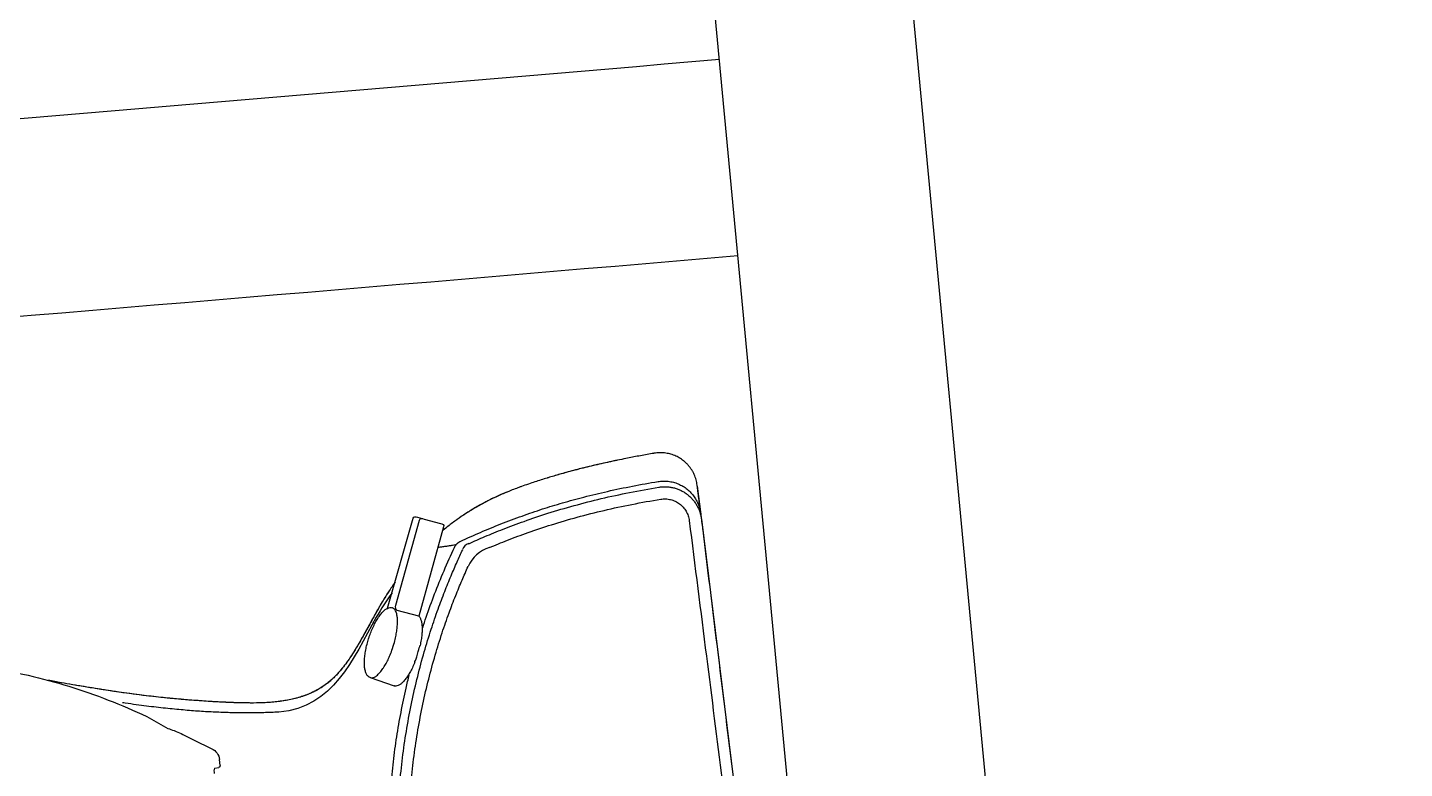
# Model space of a CAD drawing. Header units: inches. Extents: x -506 to 775, y 0 to 7618.
# Drawn here: x 110.34 to 138.25, y 242.02 to 257.05 of the extents above; entities that cross this region are included whole.
import ezdxf

# ---------------------------------------------------------------- set-up
doc = ezdxf.new("R2010")
doc.units = ezdxf.units.IN
doc.header["$MEASUREMENT"] = 0
doc.layers.add('appliance', color=7, linetype='Continuous')
doc.styles.get("Standard").update_dxf_attribs({"font": 'arial.ttf'})

# ---------------------------------------------------------------- blocks, each defined once
blk = doc.blocks.new('A$C528554C7')
at = {"ltscale": 4}
for p, q in [((0.88, 1.442), (0.88, 17.409)), ((11.168, 5.217), (11.168, 5.095)), ((11.294, 5.257), (11.199, 5.25)), ((11.412, 4.782), (11.298, 4.856)), ((11.529, 4.707), (11.412, 4.782)), ((11.706, 4.59), (11.529, 4.707)), ((11.847, 4.495), (11.706, 4.59)), ((12.01, 4.399), (11.972, 4.419)), ((12.527, 4.046), (12.132, 4.339)), ((7.935, 3.814), (7.471, 4.041)), ((6.801, 2.701), (7.225, 2.534)), ((0.88, 0.77), (0.88, 1.345))]:
    blk.add_line(p, q, dxfattribs=at)
for centre, radius, start, end in [((5.104, 2.162), 0.679, 279.3099, 329.8589), ((5.602, 1.527), 0.167, 276.7607, 339.0082)]:
    blk.add_arc(centre, radius, start, end, dxfattribs=at)
for points, knots in [([(0.88, 1.345), (0.88, 1.356), (0.88, 1.366), (0.88, 1.377), (0.88, 1.388), (0.88, 1.399), (0.88, 1.409), (0.88, 1.42), (0.88, 1.431), (0.88, 1.442), (0.88, 2.367), (0.88, 3.292), (0.88, 4.217), (0.88, 5.065), (0.88, 5.913), (0.88, 6.762), (0.88, 7.649), (0.88, 8.538), (0.88, 9.426)], [0, 0, 0, 0, 1, 1, 1, 2, 2, 2, 3, 3, 3, 4, 4, 4, 5, 5, 5, 6, 6, 6, 6]), ([(1.128, 1.441), (1.125, 2.366), (1.122, 3.291), (1.118, 4.216), (1.114, 5.064), (1.11, 5.912), (1.107, 6.761), (1.103, 7.649), (1.101, 8.537), (1.101, 9.426)], [0, 0, 0, 0, 1, 1, 1, 2, 2, 2, 3, 3, 3, 3]), ([(7.725, 9.426), (7.725, 9.225), (7.722, 9.024), (7.715, 8.823), (7.708, 8.627), (7.698, 8.431), (7.685, 8.236), (7.672, 8.044), (7.655, 7.853), (7.635, 7.662), (7.615, 7.475), (7.592, 7.289), (7.566, 7.103), (7.54, 6.921), (7.511, 6.738), (7.478, 6.556), (7.446, 6.377), (7.41, 6.199), (7.371, 6.021), (7.333, 5.846), (7.291, 5.672), (7.246, 5.498), (7.202, 5.326), (7.154, 5.156), (7.103, 4.987), (7.052, 4.818), (6.998, 4.649), (6.941, 4.482), (6.884, 4.317), (6.824, 4.152), (6.761, 3.99), (6.701, 3.833), (6.637, 3.677), (6.571, 3.523), (6.508, 3.378), (6.443, 3.234), (6.376, 3.091), (6.315, 2.962), (6.252, 2.835), (6.188, 2.709), (6.13, 2.597), (6.072, 2.487), (6.012, 2.376), (5.958, 2.277), (5.902, 2.179), (5.846, 2.081), (5.795, 1.994), (5.744, 1.907), (5.691, 1.821)], [0, 0, 0, 0, 1, 1, 1, 2, 2, 2, 3, 3, 3, 4, 4, 4, 5, 5, 5, 6, 6, 6, 7, 7, 7, 8, 8, 8, 9, 9, 9, 10, 10, 10, 11, 11, 11, 12, 12, 12, 13, 13, 13, 14, 14, 14, 15, 15, 15, 16, 16, 16, 16]), ([(7.945, 9.426), (7.945, 9.222), (7.942, 9.019), (7.935, 8.816), (7.928, 8.618), (7.918, 8.419), (7.905, 8.221), (7.891, 8.027), (7.875, 7.833), (7.855, 7.64), (7.835, 7.45), (7.812, 7.261), (7.786, 7.073), (7.76, 6.887), (7.73, 6.703), (7.697, 6.518), (7.665, 6.336), (7.629, 6.155), (7.59, 5.974), (7.552, 5.796), (7.51, 5.619), (7.465, 5.442), (7.42, 5.269), (7.372, 5.095), (7.321, 4.923), (7.27, 4.75), (7.215, 4.579), (7.157, 4.409), (7.1, 4.241), (7.04, 4.074), (6.976, 3.908), (6.915, 3.748), (6.851, 3.589), (6.784, 3.432), (6.721, 3.285), (6.656, 3.138), (6.588, 2.993), (6.527, 2.862), (6.464, 2.732), (6.399, 2.604), (6.341, 2.489), (6.282, 2.377), (6.221, 2.265), (6.167, 2.164), (6.111, 2.063), (6.054, 1.964), (6.003, 1.875), (5.952, 1.787), (5.899, 1.699), (5.852, 1.621), (5.805, 1.544), (5.757, 1.468)], [0, 0, 0, 0, 1, 1, 1, 2, 2, 2, 3, 3, 3, 4, 4, 4, 5, 5, 5, 6, 6, 6, 7, 7, 7, 8, 8, 8, 9, 9, 9, 10, 10, 10, 11, 11, 11, 12, 12, 12, 13, 13, 13, 14, 14, 14, 15, 15, 15, 16, 16, 16, 17, 17, 17, 17]), ([(8.12, 9.426), (8.12, 9.224), (8.116, 9.021), (8.11, 8.819), (8.103, 8.624), (8.094, 8.429), (8.081, 8.235), (8.068, 8.046), (8.052, 7.858), (8.033, 7.669), (8.015, 7.487), (7.993, 7.304), (7.968, 7.122), (7.944, 6.943), (7.917, 6.766), (7.887, 6.59), (7.857, 6.416), (7.825, 6.244), (7.789, 6.072), (7.754, 5.903), (7.716, 5.734), (7.675, 5.567), (7.635, 5.402), (7.592, 5.238), (7.546, 5.075), (7.5, 4.913), (7.452, 4.752), (7.4, 4.592), (7.349, 4.433), (7.296, 4.274), (7.239, 4.117), (7.207, 4.029), (7.175, 3.941), (7.141, 3.854)], [0, 0, 0, 0, 1, 1, 1, 2, 2, 2, 3, 3, 3, 4, 4, 4, 5, 5, 5, 6, 6, 6, 7, 7, 7, 8, 8, 8, 9, 9, 9, 10, 10, 10, 11, 11, 11, 11]), ([(7.285, 2.161), (7.417, 2.306), (7.543, 2.456), (7.663, 2.616), (8.242, 3.399), (8.746, 4.328), (9.855, 4.284)], [1.593319, 1.593319, 1.593319, 1.593319, 2, 2, 2, 3, 3, 3, 3]), ([(9.855, 4.284), (9.864, 4.284), (9.872, 4.283), (9.881, 4.283), (9.89, 4.283), (9.898, 4.282), (9.907, 4.281)], [0, 0, 0, 0, 1, 1, 1, 2, 2, 2, 2]), ([(9.907, 4.281), (9.949, 4.278), (9.99, 4.274), (10.032, 4.271), (10.075, 4.268), (10.117, 4.264), (10.16, 4.26), (10.203, 4.256), (10.247, 4.251), (10.29, 4.246), (10.335, 4.242), (10.38, 4.237), (10.424, 4.232), (10.47, 4.226), (10.516, 4.221), (10.561, 4.215), (10.608, 4.209), (10.655, 4.202), (10.702, 4.196), (10.749, 4.19), (10.797, 4.183), (10.845, 4.176), (10.893, 4.168), (10.942, 4.161), (10.991, 4.153), (11.041, 4.145), (11.09, 4.137), (11.14, 4.129), (11.191, 4.12), (11.242, 4.111), (11.293, 4.102), (11.345, 4.093), (11.397, 4.083), (11.45, 4.073), (11.504, 4.062), (11.557, 4.052), (11.611, 4.041), (11.667, 4.03), (11.722, 4.018), (11.777, 4.006), (11.834, 3.994), (11.892, 3.982), (11.949, 3.969), (12.008, 3.956), (12.067, 3.942), (12.126, 3.928), (12.188, 3.914), (12.249, 3.9), (12.311, 3.885), (12.375, 3.869), (12.44, 3.853), (12.504, 3.837), (12.572, 3.82), (12.639, 3.802), (12.707, 3.784), (12.779, 3.765), (12.852, 3.746), (12.924, 3.727), (12.943, 3.721), (12.962, 3.716), (12.98, 3.711)], [0, 0, 0, 0, 1, 1, 1, 2, 2, 2, 3, 3, 3, 4, 4, 4, 5, 5, 5, 6, 6, 6, 7, 7, 7, 8, 8, 8, 9, 9, 9, 10, 10, 10, 11, 11, 11, 12, 12, 12, 13, 13, 13, 14, 14, 14, 15, 15, 15, 16, 16, 16, 17, 17, 17, 18, 18, 18, 19, 19, 19, 20, 20, 20, 20]), ([(7.002, 3.623), (7.021, 3.657), (7.041, 3.69), (7.062, 3.723), (7.082, 3.753), (7.103, 3.783), (7.124, 3.813), (7.144, 3.839), (7.165, 3.866), (7.187, 3.891), (7.207, 3.913), (7.228, 3.935), (7.25, 3.955), (7.268, 3.972), (7.289, 3.989), (7.309, 4.003), (7.327, 4.016), (7.346, 4.027), (7.365, 4.035), (7.382, 4.042), (7.398, 4.048), (7.416, 4.05), (7.431, 4.051), (7.446, 4.05), (7.459, 4.046), (7.464, 4.044), (7.468, 4.043), (7.471, 4.041)], [0, 0, 0, 0, 1, 1, 1, 2, 2, 2, 3, 3, 3, 4, 4, 4, 5, 5, 5, 6, 6, 6, 7, 7, 7, 8, 8, 8, 9, 9, 9, 9]), ([(7.527, 2.35), (7.599, 2.443), (7.669, 2.539), (7.739, 2.635), (7.803, 2.724), (7.867, 2.813), (7.931, 2.902), (7.989, 2.981), (8.047, 3.06), (8.107, 3.138), (8.134, 3.173), (8.161, 3.207), (8.188, 3.241), (8.216, 3.276), (8.244, 3.309), (8.272, 3.343), (8.3, 3.375), (8.328, 3.406), (8.356, 3.437), (8.384, 3.467), (8.411, 3.496), (8.44, 3.525), (8.467, 3.553), (8.495, 3.579), (8.524, 3.605), (8.551, 3.63), (8.579, 3.655), (8.608, 3.679), (8.635, 3.701), (8.663, 3.723), (8.691, 3.743), (8.718, 3.764), (8.746, 3.783), (8.775, 3.801), (8.802, 3.819), (8.83, 3.836), (8.859, 3.852), (8.887, 3.868), (8.916, 3.883), (8.945, 3.897), (8.975, 3.91), (9.005, 3.924), (9.035, 3.936), (9.066, 3.948), (9.098, 3.96), (9.129, 3.97), (9.162, 3.981), (9.195, 3.991), (9.229, 4), (9.263, 4.009), (9.298, 4.017), (9.333, 4.024), (9.369, 4.031), (9.406, 4.038), (9.443, 4.043), (9.481, 4.049), (9.519, 4.053), (9.557, 4.057), (9.598, 4.062), (9.638, 4.065), (9.678, 4.067), (9.72, 4.069), (9.762, 4.071), (9.804, 4.071), (9.848, 4.072), (9.892, 4.071), (9.936, 4.07), (9.982, 4.069), (10.027, 4.067), (10.073, 4.064), (10.12, 4.061), (10.166, 4.057), (10.213, 4.053), (10.306, 4.044), (10.399, 4.033), (10.492, 4.02), (10.591, 4.007), (10.688, 3.992), (10.786, 3.976), (10.888, 3.959), (10.99, 3.942), (11.092, 3.923), (11.199, 3.904), (11.306, 3.884), (11.413, 3.863), (11.525, 3.841), (11.637, 3.819), (11.749, 3.795), (11.868, 3.771), (11.986, 3.745), (12.104, 3.717), (12.228, 3.689), (12.353, 3.66), (12.477, 3.629), (12.608, 3.597), (12.739, 3.564), (12.87, 3.529), (13.007, 3.493), (13.144, 3.455), (13.281, 3.416), (13.425, 3.375), (13.568, 3.334), (13.712, 3.291), (13.862, 3.247), (14.013, 3.202), (14.163, 3.155), (14.248, 3.129), (14.333, 3.103), (14.418, 3.076)], [0, 0, 0, 0, 1, 1, 1, 2, 2, 2, 3, 3, 3, 4, 4, 4, 5, 5, 5, 6, 6, 6, 7, 7, 7, 8, 8, 8, 9, 9, 9, 10, 10, 10, 11, 11, 11, 12, 12, 12, 13, 13, 13, 14, 14, 14, 15, 15, 15, 16, 16, 16, 17, 17, 17, 18, 18, 18, 19, 19, 19, 20, 20, 20, 21, 21, 21, 22, 22, 22, 23, 23, 23, 24, 24, 24, 25, 25, 25, 26, 26, 26, 27, 27, 27, 28, 28, 28, 29, 29, 29, 30, 30, 30, 31, 31, 31, 32, 32, 32, 33, 33, 33, 34, 34, 34, 35, 35, 35, 35.540973, 35.540973, 35.540973, 35.540973]), ([(8.111, 3.143), (8.15, 3.193), (8.189, 3.243), (8.23, 3.292), (8.266, 3.336), (8.303, 3.379), (8.342, 3.422), (8.375, 3.459), (8.41, 3.495), (8.445, 3.53), (8.475, 3.56), (8.507, 3.59), (8.539, 3.62), (8.562, 3.641), (8.586, 3.66), (8.609, 3.68), (8.615, 3.685), (8.622, 3.69), (8.628, 3.695), (8.655, 3.717), (8.683, 3.738), (8.711, 3.759), (8.737, 3.777), (8.764, 3.795), (8.791, 3.812), (8.816, 3.828), (8.842, 3.843), (8.868, 3.857), (8.894, 3.872), (8.92, 3.885), (8.947, 3.898), (8.974, 3.91), (9.002, 3.922), (9.03, 3.934), (9.059, 3.946), (9.089, 3.957), (9.118, 3.967), (9.149, 3.977), (9.181, 3.987), (9.213, 3.995), (9.246, 4.005), (9.28, 4.013), (9.314, 4.02), (9.352, 4.029), (9.389, 4.035), (9.427, 4.041), (9.469, 4.048), (9.511, 4.053), (9.553, 4.057), (9.599, 4.063), (9.645, 4.066), (9.691, 4.068), (9.743, 4.071), (9.794, 4.072), (9.845, 4.072), (9.902, 4.072), (9.96, 4.07), (10.018, 4.068), (10.083, 4.065), (10.148, 4.059), (10.213, 4.053)], [0, 0, 0, 0, 1, 1, 1, 2, 2, 2, 3, 3, 3, 4, 4, 4, 5, 5, 5, 6, 6, 6, 7, 7, 7, 8, 8, 8, 9, 9, 9, 10, 10, 10, 11, 11, 11, 12, 12, 12, 13, 13, 13, 14, 14, 14, 15, 15, 15, 16, 16, 16, 17, 17, 17, 18, 18, 18, 19, 19, 19, 20, 20, 20, 20]), ([(10.213, 4.053), (10.302, 4.045), (10.39, 4.034), (10.479, 4.022), (10.578, 4.01), (10.678, 3.994), (10.777, 3.978), (10.889, 3.96), (11, 3.941), (11.111, 3.921), (11.234, 3.899), (11.358, 3.875), (11.481, 3.85), (11.618, 3.823), (11.756, 3.795), (11.893, 3.765), (12.047, 3.732), (12.201, 3.697), (12.355, 3.66), (12.53, 3.618), (12.703, 3.574), (12.876, 3.528), (13.069, 3.477), (13.262, 3.423), (13.453, 3.368), (13.637, 3.315), (13.819, 3.26), (14.001, 3.206), (14.138, 3.164), (14.274, 3.122), (14.41, 3.079)], [0, 0, 0, 0, 1, 1, 1, 2, 2, 2, 3, 3, 3, 4, 4, 4, 5, 5, 5, 6, 6, 6, 7, 7, 7, 8, 8, 8, 9, 9, 9, 9.846151, 9.846151, 9.846151, 9.846151]), ([(19.562, 2.152), (19.385, 2.146), (19.207, 2.143), (19.03, 2.143), (17.878, 2.167), (16.727, 2.324), (15.622, 2.655), (15.076, 2.819), (14.539, 3.013), (14.019, 3.246), (13.503, 3.476), (13.006, 3.748), (12.527, 4.046)], [0, 0, 0, 0, 1, 1, 1, 2, 2, 2, 3, 3, 3, 4, 4, 4, 4]), ([(7.802, 3.794), (7.789, 3.786), (7.776, 3.777), (7.764, 3.769), (7.743, 3.753), (7.723, 3.735), (7.704, 3.717), (7.682, 3.695), (7.661, 3.672), (7.641, 3.649), (7.619, 3.623), (7.599, 3.596), (7.579, 3.568), (7.557, 3.538), (7.536, 3.507), (7.517, 3.476), (7.496, 3.442), (7.489, 3.427), (7.458, 3.374), (7.428, 3.321), (7.359, 3.164), (7.339, 3.112), (7.319, 3.061), (7.312, 3.038), (7.301, 3.001), (7.29, 2.966), (7.28, 2.93), (7.272, 2.894), (7.264, 2.861), (7.257, 2.827), (7.252, 2.793), (7.247, 2.763), (7.243, 2.733), (7.242, 2.702), (7.24, 2.675), (7.24, 2.649), (7.242, 2.622), (7.243, 2.607), (7.245, 2.592), (7.248, 2.577)], [0, 0, 0, 0, 1, 1, 1, 2, 2, 2, 3, 3, 3, 4, 4, 4, 5, 5, 5, 6, 6, 6, 7, 7, 7, 8, 8, 8, 9, 9, 9, 10, 10, 10, 11, 11, 11, 12, 12, 12, 13, 13, 13, 13]), ([(7.935, 3.814), (7.949, 3.807), (7.961, 3.797), (7.971, 3.786), (7.983, 3.772), (7.992, 3.756), (7.999, 3.739), (8.007, 3.719), (8.013, 3.697), (8.016, 3.675), (8.02, 3.649), (8.021, 3.623), (8.021, 3.597), (8.021, 3.567), (8.019, 3.537), (8.015, 3.507), (8.011, 3.474), (8.005, 3.441), (7.998, 3.409), (7.991, 3.373), (7.982, 3.338), (7.972, 3.303), (7.962, 3.266), (7.95, 3.229), (7.937, 3.194), (7.924, 3.156), (7.909, 3.119), (7.894, 3.082), (7.886, 3.064), (7.878, 3.046), (7.87, 3.028), (7.862, 3.01), (7.853, 2.991), (7.844, 2.973), (7.826, 2.937), (7.808, 2.902), (7.788, 2.868), (7.769, 2.834), (7.75, 2.801), (7.728, 2.769), (7.709, 2.739), (7.688, 2.709), (7.666, 2.68), (7.646, 2.654), (7.625, 2.628), (7.603, 2.604), (7.583, 2.582), (7.562, 2.56), (7.539, 2.54), (7.52, 2.523), (7.499, 2.507), (7.477, 2.493), (7.458, 2.482), (7.439, 2.471), (7.418, 2.464), (7.401, 2.458), (7.383, 2.455), (7.365, 2.455), (7.349, 2.455), (7.334, 2.457), (7.32, 2.463)], [0, 0, 0, 0, 1, 1, 1, 2, 2, 2, 3, 3, 3, 4, 4, 4, 5, 5, 5, 6, 6, 6, 7, 7, 7, 8, 8, 8, 9, 9, 9, 10, 10, 10, 11, 11, 11, 12, 12, 12, 13, 13, 13, 14, 14, 14, 15, 15, 15, 16, 16, 16, 17, 17, 17, 18, 18, 18, 19, 19, 19, 20, 20, 20, 20]), ([(7.935, 3.814), (7.929, 3.817), (7.923, 3.819), (7.917, 3.821), (7.902, 3.824), (7.887, 3.824), (7.872, 3.821), (7.854, 3.818), (7.837, 3.812), (7.821, 3.804), (7.814, 3.801), (7.808, 3.798), (7.802, 3.794)], [0, 0, 0, 0, 1, 1, 1, 2, 2, 2, 3, 3, 3, 4, 4, 4, 4]), ([(7.002, 3.623), (7.002, 3.623), (6.993, 3.599), (6.965, 3.553), (6.936, 3.507), (6.905, 3.415), (6.886, 3.368), (6.867, 3.321), (6.852, 3.293), (6.852, 3.293)], [0, 0, 0, 0, 1, 1, 1, 2, 2, 2, 3, 3, 3, 3]), ([(6.801, 2.701), (6.791, 2.715), (6.784, 2.731), (6.779, 2.748), (6.773, 2.769), (6.769, 2.789), (6.766, 2.811), (6.764, 2.836), (6.763, 2.862), (6.764, 2.888), (6.765, 2.918), (6.767, 2.948), (6.771, 2.977), (6.776, 3.01), (6.782, 3.043), (6.789, 3.076), (6.797, 3.111), (6.806, 3.147), (6.816, 3.182), (6.827, 3.219), (6.839, 3.256), (6.852, 3.293)], [0, 0, 0, 0, 1, 1, 1, 2, 2, 2, 3, 3, 3, 4, 4, 4, 5, 5, 5, 6, 6, 6, 7, 7, 7, 7]), ([(7.527, 2.35), (7.532, 2.355), (7.536, 2.361), (7.541, 2.367), (7.556, 2.388), (7.572, 2.408), (7.587, 2.429), (7.595, 2.439), (7.603, 2.449), (7.611, 2.46), (7.629, 2.484), (7.647, 2.508), (7.665, 2.533), (7.674, 2.545), (7.682, 2.556), (7.69, 2.569), (7.701, 2.583), (7.711, 2.597), (7.722, 2.612), (7.745, 2.643), (7.767, 2.674), (7.79, 2.706), (7.828, 2.759), (7.866, 2.812), (7.904, 2.865), (7.932, 2.903), (7.96, 2.942), (7.989, 2.98), (7.991, 2.983), (7.993, 2.986), (7.995, 2.989), (8, 2.996), (8.004, 3.001), (8.009, 3.008), (8.023, 3.026), (8.036, 3.044), (8.05, 3.062), (8.051, 3.065), (8.053, 3.067), (8.054, 3.069), (8.072, 3.092), (8.089, 3.115), (8.107, 3.138)], [0, 0, 0, 0, 1, 1, 1, 2, 2, 2, 3, 3, 3, 4, 4, 4, 5, 5, 5, 6, 6, 6, 7, 7, 7, 8, 8, 8, 9, 9, 9, 10, 10, 10, 11, 11, 11, 12, 12, 12, 13, 13, 13, 14, 14, 14, 14]), ([(6.754, 2.939), (6.722, 2.872), (6.691, 2.805), (6.658, 2.738), (6.585, 2.588), (6.509, 2.438), (6.431, 2.29), (6.351, 2.14), (6.269, 1.992), (6.185, 1.845), (6.099, 1.695), (6.011, 1.548), (5.919, 1.402)], [0, 0, 0, 0, 1, 1, 1, 2, 2, 2, 3, 3, 3, 4, 4, 4, 4]), ([(7.225, 2.534), (7.251, 2.503), (7.259, 2.462), (7.241, 2.419), (7.241, 2.419), (6.55, 0.765), (6.55, 0.765), (6.533, 0.723), (6.499, 0.738), (6.457, 0.755), (6.457, 0.755), (6.142, 0.886), (6.142, 0.886), (6.1, 0.903), (6.066, 0.917), (6.084, 0.959), (6.084, 0.959), (6.801, 2.701), (6.801, 2.701)], [0, 0, 0, 0, 1, 1, 1, 2, 2, 2, 3, 3, 3, 4, 4, 4, 5, 5, 5, 6, 6, 6, 6]), ([(7.248, 2.577), (7.249, 2.57), (7.251, 2.563), (7.252, 2.556), (7.257, 2.539), (7.264, 2.522), (7.273, 2.506), (7.281, 2.493), (7.291, 2.481), (7.303, 2.473), (7.308, 2.469), (7.314, 2.466), (7.32, 2.463)], [0, 0, 0, 0, 1, 1, 1, 2, 2, 2, 3, 3, 3, 4, 4, 4, 4]), ([(7.412, 2.462), (7.412, 2.462), (6.678, 0.713), (6.678, 0.713), (6.661, 0.671), (6.627, 0.686), (6.585, 0.703), (6.585, 0.703), (6.494, 0.741), (6.494, 0.741)], [0, 0, 0, 0, 1, 1, 1, 2, 2, 2, 3, 3, 3, 3]), ([(7.199, 1.957), (7.252, 2.016), (7.304, 2.075), (7.355, 2.135), (7.414, 2.205), (7.471, 2.277), (7.527, 2.35)], [13.099595, 13.099595, 13.099595, 13.099595, 14, 14, 14, 15, 15, 15, 15]), ([(7.199, 1.957), (7.253, 2.016), (7.305, 2.076), (7.356, 2.137), (7.415, 2.207), (7.472, 2.277), (7.527, 2.35)], [13.09863, 13.09863, 13.09863, 13.09863, 14, 14, 14, 15, 15, 15, 15]), ([(0.88, 1.442), (0.88, 1.458), (0.88, 1.474), (0.88, 1.49), (0.88, 1.544), (0.88, 1.598), (0.88, 1.652)], [0, 0, 0, 0, 1, 1, 1, 2, 2, 2, 2]), ([(1.659, 0.693), (1.634, 0.692), (1.609, 0.692), (1.584, 0.694), (1.559, 0.695), (1.534, 0.699), (1.509, 0.703), (1.484, 0.707), (1.459, 0.711), (1.435, 0.718), (1.411, 0.725), (1.387, 0.733), (1.363, 0.742), (1.34, 0.75), (1.317, 0.76), (1.294, 0.772), (1.272, 0.783), (1.25, 0.795), (1.229, 0.809), (1.207, 0.822), (1.187, 0.837), (1.167, 0.852), (1.148, 0.867), (1.128, 0.884), (1.11, 0.902), (1.092, 0.919), (1.075, 0.937), (1.059, 0.957), (1.042, 0.976), (1.027, 0.995), (1.013, 1.016), (0.998, 1.037), (0.985, 1.058), (0.973, 1.08), (0.961, 1.102), (0.95, 1.125), (0.94, 1.148), (0.93, 1.171), (0.921, 1.195), (0.914, 1.219), (0.907, 1.243), (0.9, 1.267), (0.895, 1.292), (0.89, 1.316), (0.887, 1.341), (0.884, 1.366), (0.882, 1.392), (0.88, 1.417), (0.88, 1.442)], [0, 0, 0, 0, 1, 1, 1, 2, 2, 2, 3, 3, 3, 4, 4, 4, 5, 5, 5, 6, 6, 6, 7, 7, 7, 8, 8, 8, 9, 9, 9, 10, 10, 10, 11, 11, 11, 12, 12, 12, 13, 13, 13, 14, 14, 14, 15, 15, 15, 16, 16, 16, 16]), ([(1.648, 0.94), (1.632, 0.94), (1.615, 0.94), (1.598, 0.941), (1.582, 0.942), (1.565, 0.944), (1.548, 0.947), (1.532, 0.95), (1.515, 0.953), (1.499, 0.957), (1.483, 0.962), (1.467, 0.967), (1.451, 0.973), (1.436, 0.979), (1.42, 0.985), (1.405, 0.993), (1.39, 1.001), (1.376, 1.009), (1.361, 1.018), (1.347, 1.027), (1.334, 1.037), (1.32, 1.047), (1.307, 1.057), (1.294, 1.068), (1.282, 1.08), (1.27, 1.092), (1.259, 1.105), (1.248, 1.117), (1.237, 1.129), (1.227, 1.143), (1.217, 1.157), (1.207, 1.171), (1.199, 1.185), (1.19, 1.2), (1.182, 1.214), (1.175, 1.23), (1.169, 1.245), (1.162, 1.261), (1.156, 1.276), (1.151, 1.292), (1.146, 1.308), (1.142, 1.325), (1.138, 1.341), (1.135, 1.357), (1.132, 1.374), (1.131, 1.391), (1.129, 1.408), (1.128, 1.424), (1.128, 1.441)], [0, 0, 0, 0, 1, 1, 1, 2, 2, 2, 3, 3, 3, 4, 4, 4, 5, 5, 5, 6, 6, 6, 7, 7, 7, 8, 8, 8, 9, 9, 9, 10, 10, 10, 11, 11, 11, 12, 12, 12, 13, 13, 13, 14, 14, 14, 15, 15, 15, 16, 16, 16, 16]), ([(5.214, 1.492), (5.088, 1.456), (4.961, 1.421), (4.834, 1.389), (4.689, 1.352), (4.545, 1.317), (4.399, 1.284), (4.236, 1.248), (4.072, 1.215), (3.907, 1.185), (3.729, 1.152), (3.55, 1.122), (3.371, 1.096), (3.186, 1.069), (3.001, 1.045), (2.815, 1.025), (2.624, 1.004), (2.433, 0.987), (2.241, 0.974), (2.044, 0.959), (1.846, 0.948), (1.648, 0.94)], [0, 0, 0, 0, 1, 1, 1, 2, 2, 2, 3, 3, 3, 4, 4, 4, 5, 5, 5, 6, 6, 6, 7, 7, 7, 7]), ([(5.919, 1.402), (5.917, 1.397), (5.914, 1.392), (5.91, 1.388), (5.907, 1.383), (5.904, 1.38), (5.901, 1.376), (5.898, 1.372), (5.894, 1.368), (5.891, 1.364), (5.888, 1.361), (5.885, 1.358), (5.882, 1.355), (5.878, 1.352), (5.875, 1.349), (5.872, 1.346), (5.869, 1.343), (5.865, 1.34), (5.862, 1.337), (5.858, 1.335), (5.855, 1.332), (5.851, 1.33), (5.848, 1.327), (5.844, 1.325), (5.84, 1.322), (5.836, 1.32), (5.832, 1.318), (5.828, 1.315), (5.824, 1.313), (5.82, 1.31), (5.815, 1.308), (5.81, 1.307), (5.806, 1.304), (5.801, 1.302), (5.796, 1.3), (5.79, 1.298), (5.785, 1.297)], [0, 0, 0, 0, 1, 1, 1, 2, 2, 2, 3, 3, 3, 4, 4, 4, 5, 5, 5, 6, 6, 6, 7, 7, 7, 8, 8, 8, 9, 9, 9, 10, 10, 10, 11, 11, 11, 12, 12, 12, 12]), ([(1.659, 0.578), (1.642, 0.577), (1.624, 0.577), (1.607, 0.578), (1.589, 0.578), (1.572, 0.579), (1.554, 0.581), (1.537, 0.582), (1.52, 0.585), (1.503, 0.588), (1.486, 0.591), (1.469, 0.595), (1.451, 0.598), (1.434, 0.602), (1.418, 0.608), (1.401, 0.613), (1.384, 0.618), (1.368, 0.624), (1.352, 0.63), (1.336, 0.637), (1.32, 0.644), (1.304, 0.651), (1.288, 0.66), (1.273, 0.667), (1.257, 0.676), (1.242, 0.685), (1.227, 0.694), (1.213, 0.704), (1.198, 0.713), (1.184, 0.723), (1.17, 0.734), (1.156, 0.745), (1.143, 0.756), (1.13, 0.768), (1.117, 0.78), (1.105, 0.792), (1.092, 0.804), (1.08, 0.817), (1.068, 0.83), (1.057, 0.843), (1.046, 0.857), (1.035, 0.87), (1.025, 0.885), (1.014, 0.899), (1.004, 0.914), (0.995, 0.928), (0.986, 0.943), (0.977, 0.959), (0.969, 0.974), (0.96, 0.989), (0.953, 1.005), (0.946, 1.022), (0.939, 1.037), (0.932, 1.053), (0.926, 1.07), (0.92, 1.086), (0.914, 1.103), (0.91, 1.12), (0.905, 1.137), (0.9, 1.154), (0.897, 1.171), (0.893, 1.188), (0.89, 1.206), (0.888, 1.223), (0.885, 1.24), (0.883, 1.258), (0.882, 1.275), (0.881, 1.293), (0.88, 1.31), (0.88, 1.328)], [0, 0, 0, 0, 1, 1, 1, 2, 2, 2, 3, 3, 3, 4, 4, 4, 5, 5, 5, 6, 6, 6, 7, 7, 7, 8, 8, 8, 9, 9, 9, 10, 10, 10, 11, 11, 11, 12, 12, 12, 13, 13, 13, 14, 14, 14, 15, 15, 15, 16, 16, 16, 17, 17, 17, 18, 18, 18, 19, 19, 19, 20, 20, 20, 21, 21, 21, 22, 22, 22, 23, 23, 23, 23]), ([(0.88, 1.328), (0.88, 1.324), (0.88, 1.32), (0.88, 1.316), (0.88, 1.312), (0.88, 1.308), (0.88, 1.304), (0.88, 1.299), (0.88, 1.296), (0.88, 1.291), (0.88, 1.287), (0.88, 1.283), (0.88, 1.278), (0.88, 1.273), (0.88, 1.269), (0.88, 1.264), (0.88, 1.259), (0.88, 1.254), (0.88, 1.249), (0.88, 1.244), (0.88, 1.239), (0.88, 1.233), (0.88, 1.228), (0.88, 1.223), (0.88, 1.217), (0.88, 1.211), (0.88, 1.205), (0.88, 1.199), (0.88, 1.193), (0.88, 1.186), (0.88, 1.18), (0.88, 1.173), (0.88, 1.166), (0.88, 1.16), (0.88, 1.152), (0.88, 1.145), (0.88, 1.138), (0.88, 1.131), (0.88, 1.123), (0.88, 1.115), (0.88, 1.107), (0.88, 1.099), (0.88, 1.091), (0.88, 1.082), (0.88, 1.073), (0.88, 1.065), (0.88, 1.055), (0.88, 1.046), (0.88, 1.037), (0.88, 1.027), (0.88, 1.017), (0.88, 1.008), (0.88, 0.997), (0.88, 0.987), (0.88, 0.976), (0.88, 0.965), (0.88, 0.955), (0.88, 0.943), (0.88, 0.931), (0.88, 0.92), (0.88, 0.909), (0.88, 0.896), (0.88, 0.884), (0.88, 0.872), (0.88, 0.86), (0.88, 0.847), (0.88, 0.836), (0.88, 0.823), (0.88, 0.812), (0.88, 0.799), (0.88, 0.789), (0.88, 0.777), (0.88, 0.771), (0.88, 0.767), (0.88, 0.764), (0.88, 0.753), (0.88, 0.751), (0.88, 0.749), (0.88, 0.748)], [0, 0, 0, 0, 1, 1, 1, 2, 2, 2, 3, 3, 3, 4, 4, 4, 5, 5, 5, 6, 6, 6, 7, 7, 7, 8, 8, 8, 9, 9, 9, 10, 10, 10, 11, 11, 11, 12, 12, 12, 13, 13, 13, 14, 14, 14, 15, 15, 15, 16, 16, 16, 17, 17, 17, 18, 18, 18, 19, 19, 19, 20, 20, 20, 21, 21, 21, 22, 22, 22, 23, 23, 23, 24, 24, 24, 25, 25, 25, 26, 26, 26, 26]), ([(5.622, 1.362), (5.508, 1.326), (5.394, 1.292), (5.28, 1.259), (5.151, 1.223), (5.023, 1.187), (4.893, 1.154), (4.747, 1.116), (4.6, 1.081), (4.452, 1.049), (4.286, 1.012), (4.12, 0.977), (3.952, 0.946), (3.771, 0.912), (3.589, 0.882), (3.407, 0.856), (3.219, 0.827), (3.031, 0.803), (2.842, 0.782), (2.649, 0.761), (2.454, 0.743), (2.26, 0.728), (2.06, 0.713), (1.86, 0.701), (1.659, 0.693)], [0, 0, 0, 0, 1, 1, 1, 2, 2, 2, 3, 3, 3, 4, 4, 4, 5, 5, 5, 6, 6, 6, 7, 7, 7, 8, 8, 8, 8]), ([(5.785, 1.297), (5.644, 1.25), (5.501, 1.206), (5.358, 1.164), (5.214, 1.122), (5.069, 1.082), (4.924, 1.044), (4.776, 1.006), (4.628, 0.97), (4.48, 0.937), (4.337, 0.904), (4.194, 0.874), (4.05, 0.846), (3.912, 0.819), (3.773, 0.794), (3.633, 0.772), (3.485, 0.748), (3.337, 0.726), (3.188, 0.707), (3.025, 0.685), (2.863, 0.667), (2.7, 0.651), (2.528, 0.634), (2.356, 0.619), (2.184, 0.607), (2.009, 0.595), (1.834, 0.585), (1.659, 0.578)], [0, 0, 0, 0, 1, 1, 1, 2, 2, 2, 3, 3, 3, 4, 4, 4, 5, 5, 5, 6, 6, 6, 7, 7, 7, 8, 8, 8, 9, 9, 9, 9]), ([(5.892, 1.353), (5.913, 1.355), (5.934, 1.356), (5.954, 1.357), (5.976, 1.358), (5.998, 1.358), (6.02, 1.359), (6.044, 1.36), (6.069, 1.361), (6.093, 1.361), (6.121, 1.362), (6.148, 1.362), (6.175, 1.363), (6.201, 1.363), (6.228, 1.363), (6.254, 1.364), (6.254, 1.364), (6.255, 1.364), (6.256, 1.364)], [0, 0, 0, 0, 1, 1, 1, 2, 2, 2, 3, 3, 3, 4, 4, 4, 5, 5, 5, 5.027102, 5.027102, 5.027102, 5.027102]), ([(0.88, 0.882), (0.88, 0.872), (0.88, 0.86), (0.88, 0.848), (0.88, 0.837), (0.88, 0.827), (0.88, 0.816)], [0, 0, 0, 0, 1, 1, 1, 2, 2, 2, 2]), ([(4.673, 0.404), (4.721, 0.417), (4.77, 0.43), (4.818, 0.445), (4.896, 0.468), (4.973, 0.492), (5.05, 0.518), (5.12, 0.542), (5.19, 0.568), (5.259, 0.596), (5.329, 0.623), (5.397, 0.652), (5.465, 0.682), (5.534, 0.713), (5.602, 0.746), (5.67, 0.781), (5.738, 0.815), (5.806, 0.851), (5.873, 0.889), (5.939, 0.927), (6.005, 0.966), (6.071, 1.007), (6.086, 1.016), (6.101, 1.026), (6.117, 1.036)], [0, 0, 0, 0, 1, 1, 1, 2, 2, 2, 3, 3, 3, 4, 4, 4, 5, 5, 5, 6, 6, 6, 7, 7, 7, 7.237735, 7.237735, 7.237735, 7.237735]), ([(4.673, 0.404), (4.733, 0.421), (4.793, 0.437), (4.852, 0.454), (4.931, 0.478), (5.01, 0.504), (5.088, 0.532), (5.161, 0.557), (5.234, 0.585), (5.306, 0.615), (5.375, 0.642), (5.442, 0.672), (5.509, 0.703), (5.575, 0.733), (5.64, 0.765), (5.704, 0.797), (5.77, 0.832), (5.834, 0.867), (5.898, 0.903), (5.964, 0.94), (6.028, 0.98), (6.091, 1.02), (6.1, 1.026), (6.108, 1.031), (6.117, 1.036)], [0, 0, 0, 0, 1, 1, 1, 2, 2, 2, 3, 3, 3, 4, 4, 4, 5, 5, 5, 6, 6, 6, 7, 7, 7, 7.131852, 7.131852, 7.131852, 7.131852]), ([(0.88, 0.782), (0.88, 0.782), (0.88, 0.782), (0.88, 0.782), (0.88, 0.777), (0.88, 0.774), (0.88, 0.771)], [0, 0, 0, 0, 1, 1, 1, 2, 2, 2, 2]), ([(0.88, 0.77), (0.88, 0.768), (0.88, 0.765), (0.88, 0.763), (0.88, 0.76), (0.88, 0.758), (0.88, 0.755), (0.88, 0.753), (0.88, 0.75), (0.88, 0.748)], [0, 0, 0, 0, 1, 1, 1, 2, 2, 2, 3, 3, 3, 3]), ([(0.88, 0.748), (0.88, 0.729), (0.881, 0.71), (0.882, 0.692), (0.884, 0.674), (0.886, 0.656), (0.888, 0.637), (0.891, 0.619), (0.895, 0.601), (0.899, 0.582), (0.903, 0.565), (0.907, 0.547), (0.913, 0.529), (0.918, 0.512), (0.924, 0.494), (0.931, 0.477), (0.938, 0.46), (0.945, 0.443), (0.953, 0.426), (0.961, 0.409), (0.969, 0.393), (0.978, 0.377), (0.987, 0.361), (0.997, 0.346), (1.008, 0.33), (1.018, 0.314), (1.029, 0.3), (1.04, 0.285), (1.052, 0.271), (1.064, 0.256), (1.076, 0.243), (1.077, 0.242), (1.078, 0.24), (1.079, 0.24)], [0, 0, 0, 0, 1, 1, 1, 2, 2, 2, 3, 3, 3, 4, 4, 4, 5, 5, 5, 6, 6, 6, 7, 7, 7, 8, 8, 8, 9, 9, 9, 10, 10, 10, 11, 11, 11, 11]), ([(3.863, 0.23), (3.869, 0.231), (3.876, 0.233), (3.882, 0.234), (3.924, 0.241), (3.966, 0.249), (4.009, 0.256), (4.051, 0.265), (4.094, 0.273), (4.136, 0.281), (4.182, 0.29), (4.227, 0.299), (4.273, 0.309), (4.322, 0.32), (4.371, 0.33), (4.421, 0.342), (4.428, 0.343), (4.435, 0.345), (4.443, 0.347)], [0, 0, 0, 0, 1, 1, 1, 2, 2, 2, 3, 3, 3, 4, 4, 4, 5, 5, 5, 6, 6, 6, 6]), ([(4.443, 0.347), (4.48, 0.355), (4.517, 0.364), (4.553, 0.373), (4.593, 0.383), (4.633, 0.393), (4.673, 0.404)], [0, 0, 0, 0, 1, 1, 1, 2, 2, 2, 2]), ([(1.079, 0.24), (1.084, 0.235), (1.088, 0.23), (1.093, 0.224), (1.105, 0.212), (1.118, 0.2), (1.131, 0.189), (1.144, 0.176), (1.158, 0.166), (1.172, 0.154), (1.186, 0.144), (1.2, 0.134), (1.215, 0.124), (1.229, 0.114), (1.244, 0.105), (1.26, 0.097), (1.275, 0.088), (1.291, 0.08), (1.307, 0.072), (1.322, 0.064), (1.339, 0.058), (1.355, 0.051), (1.371, 0.045), (1.388, 0.038), (1.405, 0.034), (1.422, 0.028), (1.439, 0.024), (1.456, 0.019), (1.473, 0.015), (1.49, 0.012), (1.508, 0.009), (1.525, 0.006), (1.543, 0.004), (1.56, 0.002), (1.578, 0), (1.595, 0), (1.613, -0.001), (1.631, -0.001), (1.649, -0.001), (1.666, 0)], [0, 0, 0, 0, 1, 1, 1, 2, 2, 2, 3, 3, 3, 4, 4, 4, 5, 5, 5, 6, 6, 6, 7, 7, 7, 8, 8, 8, 9, 9, 9, 10, 10, 10, 11, 11, 11, 12, 12, 12, 13, 13, 13, 13]), ([(1.666, 0), (1.67, 0), (1.674, 0), (1.677, 0), (1.681, 0.001), (1.685, 0.001), (1.688, 0.001), (1.692, 0.001), (1.696, 0.002), (1.699, 0.002)], [0, 0, 0, 0, 1, 1, 1, 2, 2, 2, 3, 3, 3, 3]), ([(1.705, 0.002), (1.797, 0.007), (1.89, 0.012), (1.981, 0.017), (2.071, 0.023), (2.159, 0.029), (2.248, 0.035), (2.306, 0.039), (2.363, 0.044), (2.421, 0.048), (2.447, 0.051), (2.473, 0.053), (2.5, 0.055)], [0, 0, 0, 0, 1, 1, 1, 2, 2, 2, 3, 3, 3, 4, 4, 4, 4]), ([(2.5, 0.055), (2.678, 0.07), (2.856, 0.088), (3.033, 0.109), (3.188, 0.128), (3.342, 0.148), (3.495, 0.171), (3.577, 0.182), (3.659, 0.196), (3.741, 0.21)], [0, 0, 0, 0, 1, 1, 1, 2, 2, 2, 3, 3, 3, 3]), ([(2.5, 0.055), (2.614, 0.065), (2.728, 0.076), (2.843, 0.088), (2.953, 0.099), (3.063, 0.112), (3.172, 0.126), (3.277, 0.139), (3.381, 0.154), (3.485, 0.169), (3.571, 0.182), (3.656, 0.195), (3.741, 0.21)], [0, 0, 0, 0, 1, 1, 1, 2, 2, 2, 3, 3, 3, 4, 4, 4, 4])]:
    blk.add_open_spline(points, degree=3, knots=knots, dxfattribs=at)
for points in [[(11.294, 5.257), (11.312, 5.28), (11.307, 5.333), (11.307, 5.36)], [(11.168, 5.217), (11.168, 5.235), (11.181, 5.249), (11.199, 5.25)], [(11.298, 4.856), (11.217, 4.908), (11.168, 4.999), (11.168, 5.095)], [(11.972, 4.419), (11.929, 4.443), (11.888, 4.469), (11.847, 4.495)], [(12.132, 4.339), (12.09, 4.356), (12.05, 4.377), (12.01, 4.399)], [(0.88, 1.328), (0.88, 1.334), (0.88, 1.339), (0.88, 1.345)], [(3.741, 0.21), (3.782, 0.216), (3.822, 0.223), (3.863, 0.23)]]:
    blk.add_open_spline(points, degree=3, dxfattribs=at)
at = {"linetype": 'Continuous', "lineweight": 0, "flags": 2}
for tag, p in [('MODELNUMBER', (0, 9.419)), ('TRADENAME', (0, 9.416)), ('PRODUCT', (0, 9.412)), ('MATERIAL', (0, 9.409))]:
    blk.add_attdef(tag, p, '', height=0.003, dxfattribs=at)

msp = doc.modelspace()

# ---------------------------------------------------------------- linework, layer by layer
for p, q in [((138.24507, 151.79444), (125.316, 288.86101)), ((133.29332, 161.69611), (121.33368, 288.48537))]:
    msp.add_line(p, q)
for radius, start, end in [(7388.25, 274.613069512, 274.892266501), (7392.25, 274.582483065, 274.892535073)]:
    msp.add_arc((-505.7285, 7617.74069), radius, start, end)

# ---------------------------------------------------------------- block references
at = {"layer": 'appliance', "rotation": 186.9999999999999}
msp.add_blockref('A$C528554C7', (124.69143, 248.6158), dxfattribs=at)

doc.saveas('drawing.dxf')
